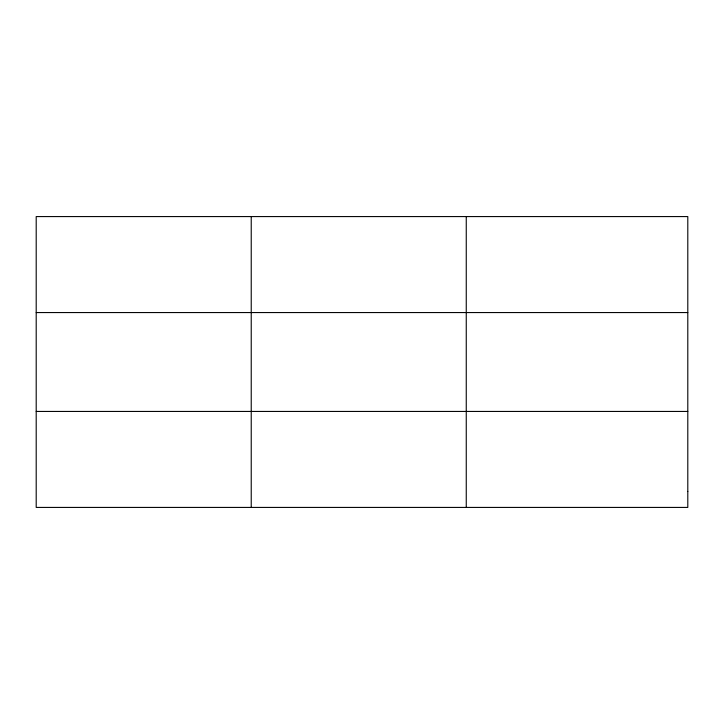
<?xml version="1.0" encoding="UTF-8"?>
<svg xmlns="http://www.w3.org/2000/svg" width="724" height="724" viewBox="0 0 724 724"><rect width="100%" height="100%" fill="white"/><g stroke="black" fill="none" stroke-linecap="round" stroke-linejoin="round"><path stroke-width="1.09" d="M251.228 216.576L251.228 507.424M466.256 216.576L466.256 507.424M36.2 312.56L687.8 312.56M36.2 411.44L687.8 411.44M687.8 491.424L687.8 507.424L36.2 507.424L36.2 216.576L687.8 216.576L687.8 491.424"/></g></svg>
